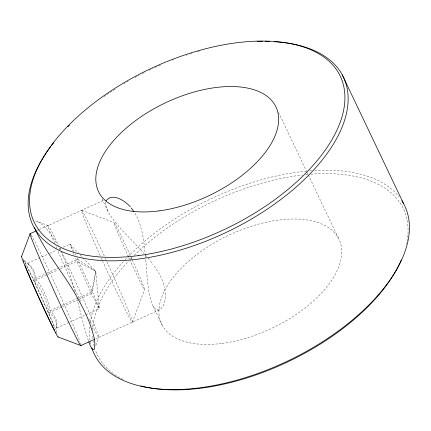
<?xml version="1.0" encoding="UTF-8"?>
<svg xmlns="http://www.w3.org/2000/svg" width="431" height="431" viewBox="0 0 431 431"><rect width="100%" height="100%" fill="white"/><g stroke="black" fill="none" stroke-linecap="round" stroke-linejoin="round"><path stroke-width="0.32" stroke-dasharray="2.15 1.62" d="M56.693 332.355L56.919 325.044L56.289 320.357A61.477 32.066 -25.5 0 0 54.732 316.429L52.841 313.628L50.044 310.708L48.407 303.429L46.435 297.32A61.477 61.428 25.4 0 0 43.089 289.961L39.776 284.455L35.364 278.431L35.132 274.703L34.388 271.692A61.477 29.362 -23.5 0 0 32.594 268.265L29.637 265.054L24.158 260.615M68.987 322.442L56.87 327.937L56.639 324.209L55.89 321.203A61.477 29.362 -23.5 0 0 54.096 317.771L52.016 315.363L49.01 312.895L47.372 305.617L45.4 299.507A61.477 61.428 25.4 0 0 42.049 292.143L38.742 286.642L34.329 280.619L34.313 276.438L33.753 273.038A61.477 32.066 -25.5 0 0 32.196 269.106L30.299 266.31L27.509 263.389L49.317 253.487M56.87 327.937L56.93 326.429M105.724 202.123C105.266 210.059 111.268 216.631 115.664 222.617C124.516 233.559 134.914 243.127 144.196 253.692M95.908 345.215L98.839 337.392M132.387 322.167L144.579 289.637M95.644 338.841L159.26 309.97C166.075 305.746 165.757 295.93 164.739 288.942M36.829 230.655L38.666 229.82M39.28 229.54L103.521 200.377M49.921 253.212L56.585 250.19M59.009 249.091L60.825 248.267M63.249 247.162L69.914 244.14L78.226 252.884M35.364 278.431L46.268 273.486M46.877 273.211L77.774 259.182L95.779 271.336L99.275 308.688L69.59 322.167M34.329 280.619L47.054 274.843M47.658 274.569L57.959 269.898M60.378 268.793L76.734 261.369L95.779 271.336L92.455 291.458L99.275 308.688L91.415 293.646L75.032 257.065M50.044 310.708L61.558 305.482M62.161 305.207L92.455 291.458L76.863 257.447M49.01 312.895L78.695 299.421M79.299 299.146L91.415 293.646L95.779 271.336L84.234 259.198M159.26 309.97C152.542 310.439 151.27 301.334 149.816 296.383C147.149 283.657 146.766 270.609 145.63 257.684M35.584 221.238L37.75 221.669L48.105 225.564M81.658 210.339L114.15 222.568M37.75 221.669C45.314 225.639 50.147 233.193 54.737 240.11A80.258 26.366 76.8 0 1 56.946 243.892M27.509 263.389L28.64 264.235M80.074 254.823L83.77 258.708M145.355 254.958L147.31 257.199M148.097 258.094L153.07 264.445M154.271 266.18L157.385 270.77A47.658 24.669 42.8 0 1 163.274 283.119L164.373 287.391M73.841 251.661L69.914 244.14L72.597 250.907M75.053 253.978L75.657 255.136M278.458 112.292L306.538 171.247M306.824 171.856L307.982 174.286M308.273 174.894L338.378 238.101M102.061 198.901L108.353 212.111M153.156 306.182L162.309 325.394M73.572 253.369L74.057 254.602M88.382 340.711L84.438 327.932L77.246 299.782M75.129 291.717L70.56 276.422L66.633 265.081A80.258 26.366 76.8 0 0 60.916 251.602M141.357 229.254L139.838 223.942A47.658 26.889 89.2 0 0 134.305 212.122M141.912 231.285L143.512 239.167L145.279 253.988M145.371 255.163L145.57 257.086M61.595 251.645A61.434 1.848 65.6 0 1 94.863 326.105A61.434 1.848 65.6 0 1 88.872 318.918M80.602 301.533A61.434 1.848 65.6 0 1 57.366 249.797M56.854 248.601A61.434 1.848 65.6 0 1 55.868 246.273M54.699 243.51A61.434 1.848 65.6 0 1 58.756 245.724M60.146 248.617A61.434 1.848 65.6 0 1 60.723 249.813M59.413 248.536A80.258 26.366 76.8 0 1 60.168 250.05M310.875 174.189A169.555 88.447 -25.5 0 1 407.904 234.766M407.85 235.401A169.555 88.447 -25.5 0 1 407.079 241.236M406.729 243.089A169.555 88.447 -25.5 0 1 406.471 244.296M122.959 379.415A169.555 88.447 -25.5 0 1 120.249 377.987M119.667 377.664A169.555 88.447 -25.5 0 1 95.348 349.988M94.217 346.26A169.555 88.447 -25.5 0 1 93.177 341.104M92.875 338.653A169.555 88.447 -25.5 0 1 92.638 335M92.703 330.001A169.555 88.447 -25.5 0 1 128.75 260.89M130.523 259.042A169.555 88.447 -25.5 0 1 132.333 257.199M134.176 255.367A169.555 88.447 -25.5 0 1 302.519 174.986M305.757 174.636A169.555 88.447 -25.5 0 1 308.327 174.393M90.736 344.019A172.012 89.729 -25.5 0 1 89.653 326.87M90.214 322.286A172.012 89.729 -25.5 0 1 123.46 261.52M125.205 259.634A172.012 89.729 -25.5 0 1 306.312 171.129M309.56 170.838A172.012 89.729 -25.5 0 1 312.141 170.638M314.7 170.477A172.012 89.729 -25.5 0 1 399.149 196.902M103.849 96.679A172.012 89.729 -25.5 0 1 105.956 95.219M107.012 94.497A172.012 89.729 -25.5 0 1 115.659 88.818M124.015 83.716A172.012 89.729 -25.5 0 1 125.146 83.048M126.849 82.062A172.012 89.729 -25.5 0 1 127.985 81.405M134.898 77.569A172.012 89.729 -25.5 0 1 138.987 75.403M142.516 73.593A172.012 89.729 -25.5 0 1 144.288 72.699M149.051 70.377A172.012 89.729 -25.5 0 1 153.247 68.405M155.052 67.581A172.012 89.729 -25.5 0 1 160.494 65.167M172.702 60.184A172.012 89.729 -25.5 0 1 173.93 59.715M186.23 55.319A172.012 89.729 -25.5 0 1 187.463 54.915M189.926 54.112A172.012 89.729 -25.5 0 1 192.393 53.336M197.317 51.855A172.012 89.729 -25.5 0 1 199.774 51.149M24.19 261.321A40.546 1.218 65.6 0 1 24.621 262.08M25.117 262.991A40.546 1.218 65.6 0 1 39.997 294.071A40.546 1.218 65.6 0 1 54.737 327.948M31.226 235.051A61.434 1.848 65.6 0 1 55.723 285.597A61.434 1.848 65.6 0 1 79.929 341.848M80.349 343.044A61.434 1.848 65.6 0 1 80.662 344.013M106.888 261.639A61.434 1.848 65.6 0 1 132.317 322.205A61.434 1.848 65.6 0 1 102.616 261.132M102.072 259.92A61.434 1.848 65.6 0 1 100.983 257.501M100.181 255.696A61.434 1.848 65.6 0 1 81.615 210.323A61.434 1.848 65.6 0 1 104.668 256.795M105.223 258.002A61.434 1.848 65.6 0 1 106.333 260.426M23.236 258.939A44.221 1.331 65.6 0 1 39.41 292.52A44.221 1.331 65.6 0 1 56.089 330.782M132.177 259.731A36.845 1.11 65.6 0 1 144.541 289.664A36.845 1.11 65.6 0 1 129.704 259.613M129.456 259.063A36.845 1.11 65.6 0 1 128.707 257.42M128.454 256.871A36.845 1.11 65.6 0 1 114.096 222.558A36.845 1.11 65.6 0 1 130.448 255.895M130.943 256.995A36.845 1.11 65.6 0 1 131.934 259.187M221.987 343.405A98.295 51.273 -25.5 0 0 339.806 241.139A98.295 51.273 -25.5 0 0 189.241 260.696A98.295 51.273 -25.5 0 0 221.987 343.405"/><path stroke-width="0.65" d="M21.561 256.477L30.095 233.71L36.215 230.93M106.026 200.873C112.184 192.226 125.146 200.878 130.243 206.788M80.947 345.517L94.421 339.402M58.077 336.977L80.823 345.538M131.256 208.044L133.955 211.589M342.198 74.762L403.502 203.475M88.738 341.767C90.063 344.326 90.682 348.959 93.78 349.751L94.217 349.471C96.474 340.932 92.277 331.989 89.907 323.864A80.258 21.846 54.6 0 0 78.011 298.893C64.817 274.353 45.519 253.277 34.512 227.616M274.191 41.726A172.012 89.729 -25.5 0 1 323.848 157.935A172.012 89.729 -25.5 0 1 104.625 260.69A172.012 89.729 -25.5 0 1 50.869 146.4M51.639 145.376A172.012 89.729 -25.5 0 1 53.633 142.817M67.953 126.709A172.012 89.729 -25.5 0 1 69.348 125.313M257.199 41.586A172.012 89.729 -25.5 0 1 262.549 41.457M265.184 41.451A172.012 89.729 -25.5 0 1 269.731 41.527M401.331 259.952A169.555 88.447 -25.5 0 1 400.297 262.269M400.027 262.845A169.555 88.447 -25.5 0 1 140.765 385.917M401.832 200.663A172.012 89.729 -25.5 0 1 287.633 361.049A172.012 89.729 -25.5 0 1 91.781 347.839M56.192 333.19A40.546 1.218 65.6 0 1 55.534 332.123M54.613 330.448A40.546 1.218 65.6 0 1 48.617 318.417M48.385 317.927A40.546 1.218 65.6 0 1 39.178 298.16M38.903 297.557A40.546 1.218 65.6 0 1 24.987 265.491M23.479 261.455A40.546 1.218 65.6 0 1 23.269 260.814M80.958 345.253A61.434 1.848 65.6 0 1 53.654 289.971A61.434 1.848 65.6 0 1 30.445 233.904M58.174 336.773A44.221 1.331 65.6 0 1 38.521 296.975A44.221 1.331 65.6 0 1 21.814 256.617M138.319 255.615A169.555 88.447 -25.5 0 0 341.557 79.202A169.555 88.447 -25.5 0 0 81.831 112.944A169.555 88.447 -25.5 0 0 138.319 255.615M158.877 210.91A98.295 51.273 -25.5 0 0 276.702 108.644A98.295 51.273 -25.5 0 0 126.132 128.201A98.295 51.273 -25.5 0 0 158.877 210.91"/></g></svg>
